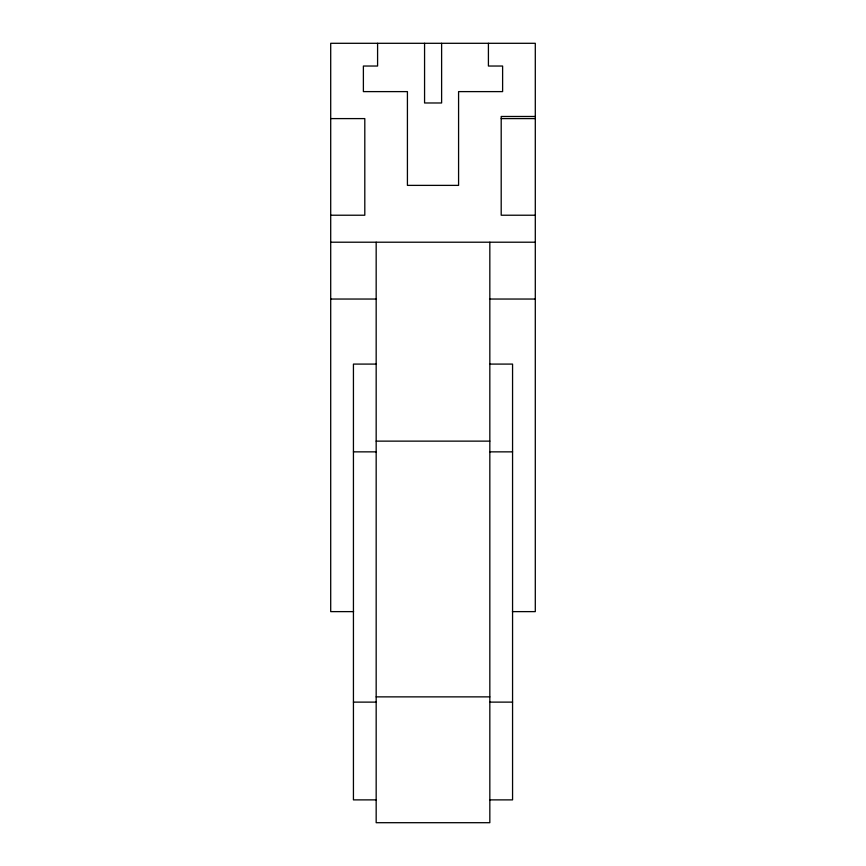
<?xml version="1.0" encoding="UTF-8"?>
<svg xmlns="http://www.w3.org/2000/svg" width="866" height="866" viewBox="0 0 866 866"><rect width="100%" height="100%" fill="white"/><g stroke="black" fill="none" stroke-linecap="round" stroke-linejoin="round"><path stroke-width="1.3" d="M535.296 116.477L501.197 116.477L501.197 215.223L535.296 215.223M330.704 118.599L364.803 118.599L364.803 215.223L330.704 215.223M501.197 118.599L535.296 118.599M330.704 242.209L535.296 242.209M330.704 299.041L376.472 299.041M489.528 299.041L535.296 299.041M376.169 364.088L353.436 364.088L353.436 799.881L376.169 799.881M489.831 364.088L512.564 364.088L512.564 799.881L489.831 799.881M376.169 441.13L489.831 441.13M353.436 451.857L376.169 451.857M489.831 451.857L512.564 451.857M353.588 611.623L330.704 611.623L330.704 43.3L535.296 43.3L535.296 611.623L512.412 611.623M376.169 696.87L489.831 696.87M353.436 702.12L376.169 702.12M489.831 702.12L512.564 702.12M489.831 242.209L489.831 822.7L376.169 822.7L376.169 242.209M488.413 43.3L488.413 66.032L502.616 66.032L502.616 91.612L458.579 91.612L458.579 185.378L407.421 185.378L407.421 91.612L363.384 91.612L363.384 66.032L377.587 66.032L377.587 43.3M441.617 43.3L441.617 102.978L424.567 102.978L424.567 43.3"/></g></svg>
